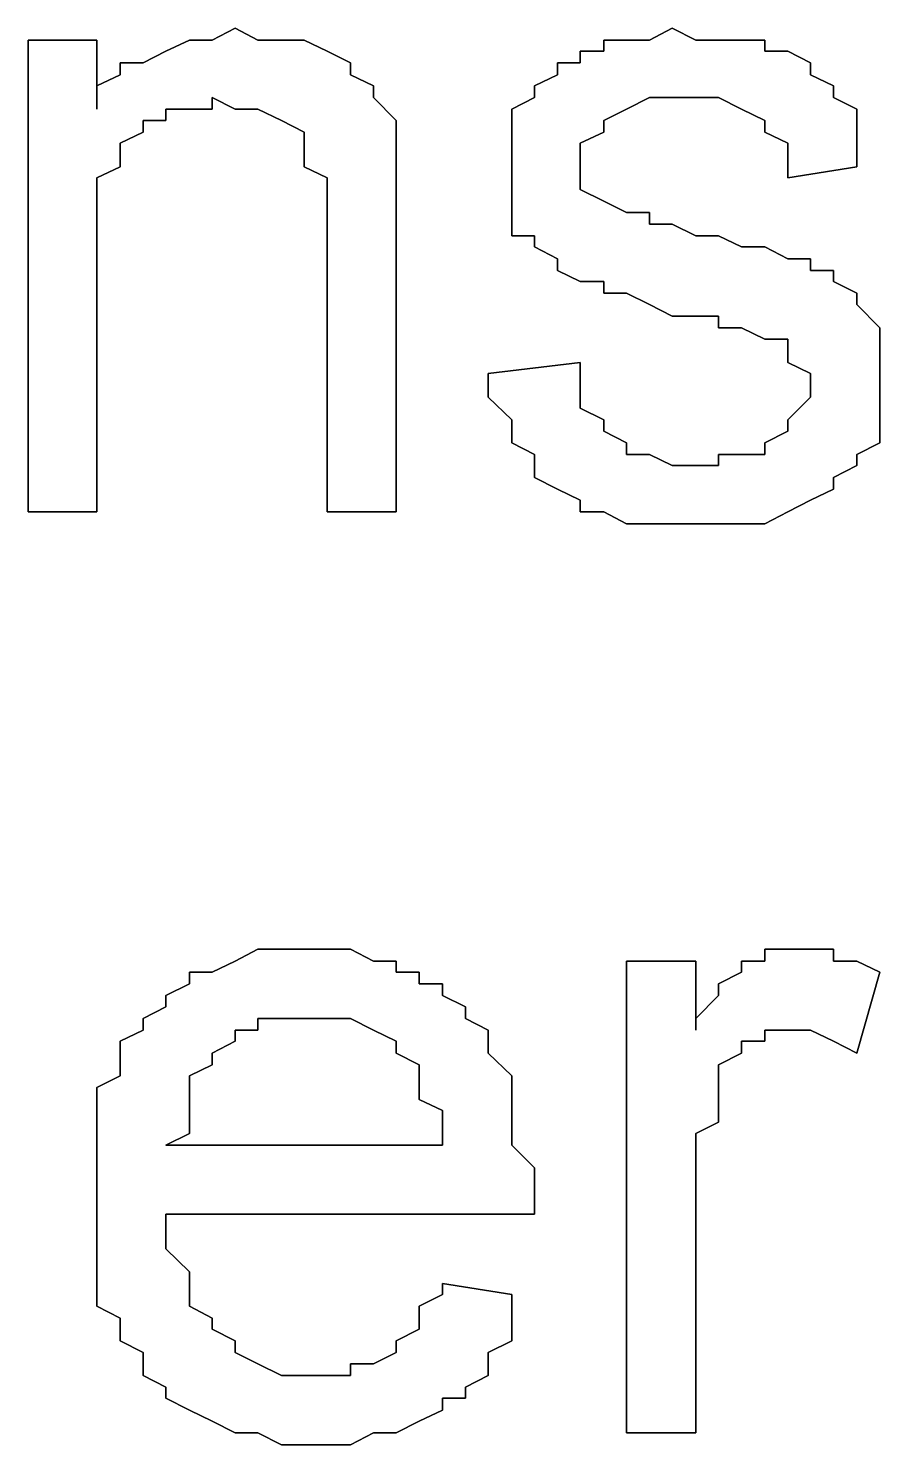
# Model space of a CAD drawing. Header units: metres. Extents: x 2.9 to 42.8, y 1.7 to 28.7.
# Drawn here: x 39.2007 to 39.3312, y 15.2629 to 15.4799 of the extents above; entities that cross this region are included whole.
import ezdxf

# ---------------------------------------------------------------- set-up
doc = ezdxf.new("R2010")
doc.units = ezdxf.units.M
doc.layers.add('GRIS', color=8, linetype='Continuous')

msp = doc.modelspace()

# ---------------------------------------------------------------- linework, layer by layer
at = {"layer": 'GRIS', "lineweight": -3}
for points in [[(39.2324, 15.4799), (39.2289, 15.4781), (39.2324, 15.4799)], [(39.2359, 15.4781), (39.2324, 15.4799), (39.2359, 15.4781)], [(39.2994, 15.4799), (39.2959, 15.4781), (39.2994, 15.4799)], [(39.303, 15.4781), (39.2994, 15.4799), (39.303, 15.4781)], [(39.2112, 15.4781), (39.2007, 15.4781), (39.2112, 15.4781)], [(39.2007, 15.4781), (39.2007, 15.4058), (39.2007, 15.4781)], [(39.2112, 15.4675), (39.2112, 15.4781), (39.2112, 15.4675)], [(39.2254, 15.4781), (39.2218, 15.4764), (39.2254, 15.4781)], [(39.2289, 15.4781), (39.2254, 15.4781), (39.2289, 15.4781)], [(39.2395, 15.4781), (39.2359, 15.4781), (39.2395, 15.4781)], [(39.243, 15.4781), (39.2395, 15.4781), (39.243, 15.4781)], [(39.2465, 15.4764), (39.243, 15.4781), (39.2465, 15.4764)], [(39.2924, 15.4781), (39.2889, 15.4781), (39.2924, 15.4781)], [(39.2889, 15.4781), (39.2889, 15.4764), (39.2889, 15.4781)], [(39.2959, 15.4781), (39.2924, 15.4781), (39.2959, 15.4781)], [(39.3065, 15.4781), (39.303, 15.4781), (39.3065, 15.4781)], [(39.31, 15.4781), (39.3065, 15.4781), (39.31, 15.4781)], [(39.3136, 15.4781), (39.31, 15.4781), (39.3136, 15.4781)], [(39.3136, 15.4764), (39.3136, 15.4781), (39.3136, 15.4764)], [(39.2183, 15.4746), (39.2148, 15.4746), (39.2183, 15.4746)], [(39.2148, 15.4746), (39.2148, 15.4728), (39.2148, 15.4746)], [(39.2218, 15.4764), (39.2183, 15.4746), (39.2218, 15.4764)], [(39.2501, 15.4746), (39.2465, 15.4764), (39.2501, 15.4746)], [(39.2501, 15.4728), (39.2501, 15.4746), (39.2501, 15.4728)], [(39.2853, 15.4746), (39.2818, 15.4746), (39.2853, 15.4746)], [(39.2818, 15.4746), (39.2818, 15.4728), (39.2818, 15.4746)], [(39.2889, 15.4764), (39.2853, 15.4764), (39.2889, 15.4764)], [(39.2853, 15.4764), (39.2853, 15.4746), (39.2853, 15.4764)], [(39.3171, 15.4764), (39.3136, 15.4764), (39.3171, 15.4764)], [(39.3206, 15.4746), (39.3171, 15.4764), (39.3206, 15.4746)], [(39.3206, 15.4728), (39.3206, 15.4746), (39.3206, 15.4728)], [(39.2148, 15.4728), (39.2112, 15.4711), (39.2148, 15.4728)], [(39.2536, 15.4711), (39.2501, 15.4728), (39.2536, 15.4711)], [(39.2818, 15.4728), (39.2783, 15.4711), (39.2818, 15.4728)], [(39.3241, 15.4711), (39.3206, 15.4728), (39.3241, 15.4711)], [(39.2112, 15.4711), (39.2112, 15.4693), (39.2112, 15.4711)], [(39.2536, 15.4693), (39.2536, 15.4711), (39.2536, 15.4693)], [(39.2783, 15.4711), (39.2783, 15.4693), (39.2783, 15.4711)], [(39.3241, 15.4693), (39.3241, 15.4711), (39.3241, 15.4693)], [(39.2112, 15.4693), (39.2112, 15.4675), (39.2112, 15.4693)], [(39.2289, 15.4675), (39.2289, 15.4693), (39.2289, 15.4675)], [(39.2289, 15.4693), (39.2324, 15.4675), (39.2289, 15.4693)], [(39.2571, 15.4658), (39.2536, 15.4693), (39.2571, 15.4658)], [(39.2783, 15.4693), (39.2748, 15.4675), (39.2783, 15.4693)], [(39.2924, 15.4675), (39.2959, 15.4693), (39.2924, 15.4675)], [(39.2959, 15.4693), (39.2994, 15.4693), (39.2959, 15.4693)], [(39.2994, 15.4693), (39.303, 15.4693), (39.2994, 15.4693)], [(39.303, 15.4693), (39.3065, 15.4693), (39.303, 15.4693)], [(39.3065, 15.4693), (39.31, 15.4675), (39.3065, 15.4693)], [(39.3277, 15.4675), (39.3241, 15.4693), (39.3277, 15.4675)], [(39.2183, 15.464), (39.2183, 15.4658), (39.2183, 15.464)], [(39.2183, 15.4658), (39.2218, 15.4658), (39.2183, 15.4658)], [(39.2218, 15.4658), (39.2218, 15.4675), (39.2218, 15.4658)], [(39.2218, 15.4675), (39.2254, 15.4675), (39.2218, 15.4675)], [(39.2254, 15.4675), (39.2289, 15.4675), (39.2254, 15.4675)], [(39.2324, 15.4675), (39.2359, 15.4675), (39.2324, 15.4675)], [(39.2359, 15.4675), (39.2395, 15.4658), (39.2359, 15.4675)], [(39.2395, 15.4658), (39.243, 15.464), (39.2395, 15.4658)], [(39.2571, 15.464), (39.2571, 15.4658), (39.2571, 15.464)], [(39.2748, 15.4675), (39.2748, 15.4658), (39.2748, 15.4675)], [(39.2748, 15.4658), (39.2748, 15.4623), (39.2748, 15.4658)], [(39.2889, 15.4658), (39.2924, 15.4675), (39.2889, 15.4658)], [(39.2889, 15.464), (39.2889, 15.4658), (39.2889, 15.464)], [(39.31, 15.4675), (39.3136, 15.4658), (39.31, 15.4675)], [(39.3136, 15.4658), (39.3136, 15.464), (39.3136, 15.4658)], [(39.3277, 15.4658), (39.3277, 15.4675), (39.3277, 15.4658)], [(39.3277, 15.464), (39.3277, 15.4658), (39.3277, 15.464)], [(39.2148, 15.4623), (39.2183, 15.464), (39.2148, 15.4623)], [(39.243, 15.464), (39.243, 15.4623), (39.243, 15.464)], [(39.2571, 15.4623), (39.2571, 15.464), (39.2571, 15.4623)], [(39.2853, 15.4623), (39.2889, 15.464), (39.2853, 15.4623)], [(39.3136, 15.464), (39.3171, 15.4623), (39.3136, 15.464)], [(39.3277, 15.4623), (39.3277, 15.464), (39.3277, 15.4623)], [(39.2148, 15.4605), (39.2148, 15.4623), (39.2148, 15.4605)], [(39.243, 15.4623), (39.243, 15.4605), (39.243, 15.4623)], [(39.2571, 15.4605), (39.2571, 15.4623), (39.2571, 15.4605)], [(39.2748, 15.4623), (39.2748, 15.4605), (39.2748, 15.4623)], [(39.2853, 15.4605), (39.2853, 15.4623), (39.2853, 15.4605)], [(39.3171, 15.4623), (39.3171, 15.4587), (39.3171, 15.4623)], [(39.3277, 15.4587), (39.3277, 15.4623), (39.3277, 15.4587)], [(39.2148, 15.4587), (39.2148, 15.4605), (39.2148, 15.4587)], [(39.243, 15.4605), (39.243, 15.4587), (39.243, 15.4605)], [(39.2571, 15.4587), (39.2571, 15.4605), (39.2571, 15.4587)], [(39.2748, 15.4605), (39.2748, 15.4587), (39.2748, 15.4605)], [(39.2853, 15.457), (39.2853, 15.4605), (39.2853, 15.457)], [(39.2112, 15.457), (39.2148, 15.4587), (39.2112, 15.457)], [(39.2112, 15.4552), (39.2112, 15.457), (39.2112, 15.4552)], [(39.243, 15.4587), (39.2465, 15.457), (39.243, 15.4587)], [(39.2465, 15.457), (39.2465, 15.4552), (39.2465, 15.457)], [(39.2571, 15.4552), (39.2571, 15.4587), (39.2571, 15.4552)], [(39.2748, 15.4587), (39.2748, 15.457), (39.2748, 15.4587)], [(39.2748, 15.457), (39.2748, 15.4552), (39.2748, 15.457)], [(39.2853, 15.4552), (39.2853, 15.457), (39.2853, 15.4552)], [(39.3171, 15.4587), (39.3171, 15.457), (39.3171, 15.4587)], [(39.3171, 15.457), (39.3277, 15.4587), (39.3171, 15.457)], [(39.2112, 15.4517), (39.2112, 15.4552), (39.2112, 15.4517)], [(39.2465, 15.4552), (39.2465, 15.4517), (39.2465, 15.4552)], [(39.2571, 15.4534), (39.2571, 15.4552), (39.2571, 15.4534)], [(39.2748, 15.4552), (39.2748, 15.4534), (39.2748, 15.4552)], [(39.2889, 15.4534), (39.2853, 15.4552), (39.2889, 15.4534)], [(39.2571, 15.4499), (39.2571, 15.4534), (39.2571, 15.4499)], [(39.2748, 15.4534), (39.2748, 15.4499), (39.2748, 15.4534)], [(39.2924, 15.4517), (39.2889, 15.4534), (39.2924, 15.4517)], [(39.2112, 15.4499), (39.2112, 15.4517), (39.2112, 15.4499)], [(39.2465, 15.4517), (39.2465, 15.4499), (39.2465, 15.4517)], [(39.2959, 15.4517), (39.2924, 15.4517), (39.2959, 15.4517)], [(39.2959, 15.4499), (39.2959, 15.4517), (39.2959, 15.4499)], [(39.2112, 15.4464), (39.2112, 15.4499), (39.2112, 15.4464)], [(39.2465, 15.4499), (39.2465, 15.4058), (39.2465, 15.4499)], [(39.2571, 15.4058), (39.2571, 15.4499), (39.2571, 15.4058)], [(39.2748, 15.4499), (39.2748, 15.4481), (39.2748, 15.4499)], [(39.2994, 15.4499), (39.2959, 15.4499), (39.2994, 15.4499)], [(39.303, 15.4481), (39.2994, 15.4499), (39.303, 15.4481)], [(39.2112, 15.4446), (39.2112, 15.4464), (39.2112, 15.4446)], [(39.2748, 15.4481), (39.2783, 15.4481), (39.2748, 15.4481)], [(39.2783, 15.4481), (39.2783, 15.4464), (39.2783, 15.4481)], [(39.2783, 15.4464), (39.2818, 15.4446), (39.2783, 15.4464)], [(39.3065, 15.4481), (39.303, 15.4481), (39.3065, 15.4481)], [(39.31, 15.4464), (39.3065, 15.4481), (39.31, 15.4464)], [(39.3136, 15.4464), (39.31, 15.4464), (39.3136, 15.4464)], [(39.3171, 15.4446), (39.3136, 15.4464), (39.3171, 15.4446)], [(39.2112, 15.4058), (39.2112, 15.4446), (39.2112, 15.4058)], [(39.2818, 15.4446), (39.2818, 15.4428), (39.2818, 15.4446)], [(39.3206, 15.4446), (39.3171, 15.4446), (39.3206, 15.4446)], [(39.3206, 15.4428), (39.3206, 15.4446), (39.3206, 15.4428)], [(39.2818, 15.4428), (39.2853, 15.4411), (39.2818, 15.4428)], [(39.3241, 15.4428), (39.3206, 15.4428), (39.3241, 15.4428)], [(39.3241, 15.4411), (39.3241, 15.4428), (39.3241, 15.4411)], [(39.2853, 15.4411), (39.2889, 15.4411), (39.2853, 15.4411)], [(39.2889, 15.4411), (39.2889, 15.4393), (39.2889, 15.4411)], [(39.3277, 15.4393), (39.3241, 15.4411), (39.3277, 15.4393)], [(39.2889, 15.4393), (39.2924, 15.4393), (39.2889, 15.4393)], [(39.2924, 15.4393), (39.2959, 15.4376), (39.2924, 15.4393)], [(39.2959, 15.4376), (39.2994, 15.4358), (39.2959, 15.4376)], [(39.3277, 15.4376), (39.3277, 15.4393), (39.3277, 15.4376)], [(39.3312, 15.434), (39.3277, 15.4376), (39.3312, 15.434)], [(39.2994, 15.4358), (39.303, 15.4358), (39.2994, 15.4358)], [(39.303, 15.4358), (39.3065, 15.4358), (39.303, 15.4358)], [(39.3065, 15.4358), (39.3065, 15.434), (39.3065, 15.4358)], [(39.3065, 15.434), (39.31, 15.434), (39.3065, 15.434)], [(39.31, 15.434), (39.3136, 15.4323), (39.31, 15.434)], [(39.3312, 15.4323), (39.3312, 15.434), (39.3312, 15.4323)], [(39.3136, 15.4323), (39.3171, 15.4323), (39.3136, 15.4323)], [(39.3171, 15.4323), (39.3171, 15.4305), (39.3171, 15.4323)], [(39.3312, 15.4305), (39.3312, 15.4323), (39.3312, 15.4305)], [(39.3171, 15.4305), (39.3171, 15.4287), (39.3171, 15.4305)], [(39.3312, 15.4287), (39.3312, 15.4305), (39.3312, 15.4287)], [(39.2853, 15.4287), (39.2712, 15.427), (39.2853, 15.4287)], [(39.2712, 15.427), (39.2712, 15.4252), (39.2712, 15.427)], [(39.2853, 15.4252), (39.2853, 15.4287), (39.2853, 15.4252)], [(39.3171, 15.4287), (39.3206, 15.427), (39.3171, 15.4287)], [(39.3206, 15.427), (39.3206, 15.4252), (39.3206, 15.427)], [(39.3312, 15.427), (39.3312, 15.4287), (39.3312, 15.427)], [(39.3312, 15.4234), (39.3312, 15.427), (39.3312, 15.4234)], [(39.2712, 15.4252), (39.2712, 15.4234), (39.2712, 15.4252)], [(39.2853, 15.4234), (39.2853, 15.4252), (39.2853, 15.4234)], [(39.3206, 15.4252), (39.3206, 15.4234), (39.3206, 15.4252)], [(39.2712, 15.4234), (39.2748, 15.4199), (39.2712, 15.4234)], [(39.2853, 15.4217), (39.2853, 15.4234), (39.2853, 15.4217)], [(39.3206, 15.4234), (39.3171, 15.4199), (39.3206, 15.4234)], [(39.3312, 15.4217), (39.3312, 15.4234), (39.3312, 15.4217)], [(39.2889, 15.4199), (39.2853, 15.4217), (39.2889, 15.4199)], [(39.3312, 15.4199), (39.3312, 15.4217), (39.3312, 15.4199)], [(39.2748, 15.4199), (39.2748, 15.4182), (39.2748, 15.4199)], [(39.2748, 15.4182), (39.2748, 15.4164), (39.2748, 15.4182)], [(39.2889, 15.4182), (39.2889, 15.4199), (39.2889, 15.4182)], [(39.2924, 15.4164), (39.2889, 15.4182), (39.2924, 15.4164)], [(39.3171, 15.4182), (39.3136, 15.4164), (39.3171, 15.4182)], [(39.3171, 15.4199), (39.3171, 15.4182), (39.3171, 15.4199)], [(39.3312, 15.4164), (39.3312, 15.4199), (39.3312, 15.4164)], [(39.2748, 15.4164), (39.2783, 15.4146), (39.2748, 15.4164)], [(39.2924, 15.4146), (39.2924, 15.4164), (39.2924, 15.4146)], [(39.3136, 15.4164), (39.3136, 15.4146), (39.3136, 15.4164)], [(39.3277, 15.4146), (39.3312, 15.4164), (39.3277, 15.4146)], [(39.2783, 15.4146), (39.2783, 15.4129), (39.2783, 15.4146)], [(39.2959, 15.4146), (39.2924, 15.4146), (39.2959, 15.4146)], [(39.2994, 15.4129), (39.2959, 15.4146), (39.2994, 15.4129)], [(39.31, 15.4146), (39.3065, 15.4146), (39.31, 15.4146)], [(39.3065, 15.4146), (39.3065, 15.4129), (39.3065, 15.4146)], [(39.3136, 15.4146), (39.31, 15.4146), (39.3136, 15.4146)], [(39.3277, 15.4129), (39.3277, 15.4146), (39.3277, 15.4129)], [(39.2783, 15.4129), (39.2783, 15.4111), (39.2783, 15.4129)], [(39.303, 15.4129), (39.2994, 15.4129), (39.303, 15.4129)], [(39.3065, 15.4129), (39.303, 15.4129), (39.3065, 15.4129)], [(39.3241, 15.4111), (39.3277, 15.4129), (39.3241, 15.4111)], [(39.2783, 15.4111), (39.2818, 15.4093), (39.2783, 15.4111)], [(39.2818, 15.4093), (39.2853, 15.4076), (39.2818, 15.4093)], [(39.3206, 15.4076), (39.3241, 15.4093), (39.3206, 15.4076)], [(39.3241, 15.4093), (39.3241, 15.4111), (39.3241, 15.4093)], [(39.2853, 15.4076), (39.2853, 15.4058), (39.2853, 15.4076)], [(39.3171, 15.4058), (39.3206, 15.4076), (39.3171, 15.4058)], [(39.2007, 15.4058), (39.2112, 15.4058), (39.2007, 15.4058)], [(39.2465, 15.4058), (39.2571, 15.4058), (39.2465, 15.4058)], [(39.2853, 15.4058), (39.2889, 15.4058), (39.2853, 15.4058)], [(39.2889, 15.4058), (39.2924, 15.404), (39.2889, 15.4058)], [(39.3136, 15.404), (39.3171, 15.4058), (39.3136, 15.404)], [(39.2924, 15.404), (39.2959, 15.404), (39.2924, 15.404)], [(39.2959, 15.404), (39.2994, 15.404), (39.2959, 15.404)], [(39.2994, 15.404), (39.303, 15.404), (39.2994, 15.404)], [(39.303, 15.404), (39.3065, 15.404), (39.303, 15.404)], [(39.3065, 15.404), (39.31, 15.404), (39.3065, 15.404)], [(39.31, 15.404), (39.3136, 15.404), (39.31, 15.404)], [(39.2359, 15.3388), (39.2324, 15.337), (39.2359, 15.3388)], [(39.2395, 15.3388), (39.2359, 15.3388), (39.2395, 15.3388)], [(39.243, 15.3388), (39.2395, 15.3388), (39.243, 15.3388)], [(39.2465, 15.3388), (39.243, 15.3388), (39.2465, 15.3388)], [(39.2501, 15.3388), (39.2465, 15.3388), (39.2501, 15.3388)], [(39.2536, 15.337), (39.2501, 15.3388), (39.2536, 15.337)], [(39.3171, 15.3388), (39.3136, 15.3388), (39.3171, 15.3388)], [(39.3136, 15.3388), (39.3136, 15.337), (39.3136, 15.3388)], [(39.3206, 15.3388), (39.3171, 15.3388), (39.3206, 15.3388)], [(39.3241, 15.3388), (39.3206, 15.3388), (39.3241, 15.3388)], [(39.3241, 15.337), (39.3241, 15.3388), (39.3241, 15.337)], [(39.2324, 15.337), (39.2289, 15.3353), (39.2324, 15.337)], [(39.2571, 15.337), (39.2536, 15.337), (39.2571, 15.337)], [(39.2571, 15.3353), (39.2571, 15.337), (39.2571, 15.3353)], [(39.303, 15.337), (39.2924, 15.337), (39.303, 15.337)], [(39.2924, 15.337), (39.2924, 15.2647), (39.2924, 15.337)], [(39.303, 15.3264), (39.303, 15.337), (39.303, 15.3264)], [(39.3136, 15.337), (39.31, 15.337), (39.3136, 15.337)], [(39.31, 15.337), (39.31, 15.3353), (39.31, 15.337)], [(39.3277, 15.337), (39.3241, 15.337), (39.3277, 15.337)], [(39.3312, 15.3353), (39.3277, 15.337), (39.3312, 15.3353)], [(39.2254, 15.3335), (39.2218, 15.3317), (39.2254, 15.3335)], [(39.2289, 15.3353), (39.2254, 15.3353), (39.2289, 15.3353)], [(39.2254, 15.3353), (39.2254, 15.3335), (39.2254, 15.3353)], [(39.2606, 15.3353), (39.2571, 15.3353), (39.2606, 15.3353)], [(39.2606, 15.3335), (39.2606, 15.3353), (39.2606, 15.3335)], [(39.2642, 15.3335), (39.2606, 15.3335), (39.2642, 15.3335)], [(39.2642, 15.3317), (39.2642, 15.3335), (39.2642, 15.3317)], [(39.31, 15.3353), (39.3065, 15.3335), (39.31, 15.3353)], [(39.3065, 15.3335), (39.3065, 15.3317), (39.3065, 15.3335)], [(39.3277, 15.3229), (39.3312, 15.3353), (39.3277, 15.3229)], [(39.2218, 15.3317), (39.2218, 15.33), (39.2218, 15.3317)], [(39.2677, 15.33), (39.2642, 15.3317), (39.2677, 15.33)], [(39.3065, 15.3317), (39.303, 15.3282), (39.3065, 15.3317)], [(39.2218, 15.33), (39.2183, 15.3282), (39.2218, 15.33)], [(39.2677, 15.3282), (39.2677, 15.33), (39.2677, 15.3282)], [(39.2183, 15.3282), (39.2183, 15.3264), (39.2183, 15.3282)], [(39.2359, 15.3264), (39.2359, 15.3282), (39.2359, 15.3264)], [(39.2359, 15.3282), (39.2395, 15.3282), (39.2359, 15.3282)], [(39.2395, 15.3282), (39.243, 15.3282), (39.2395, 15.3282)], [(39.243, 15.3282), (39.2465, 15.3282), (39.243, 15.3282)], [(39.2465, 15.3282), (39.2501, 15.3282), (39.2465, 15.3282)], [(39.2501, 15.3282), (39.2536, 15.3264), (39.2501, 15.3282)], [(39.2712, 15.3264), (39.2677, 15.3282), (39.2712, 15.3264)], [(39.303, 15.3282), (39.303, 15.3264), (39.303, 15.3282)], [(39.2183, 15.3264), (39.2148, 15.3247), (39.2183, 15.3264)], [(39.2148, 15.3247), (39.2148, 15.3211), (39.2148, 15.3247)], [(39.2289, 15.3229), (39.2324, 15.3247), (39.2289, 15.3229)], [(39.2324, 15.3247), (39.2324, 15.3264), (39.2324, 15.3247)], [(39.2324, 15.3264), (39.2359, 15.3264), (39.2324, 15.3264)], [(39.2536, 15.3264), (39.2571, 15.3247), (39.2536, 15.3264)], [(39.2571, 15.3247), (39.2571, 15.3229), (39.2571, 15.3247)], [(39.2712, 15.3247), (39.2712, 15.3264), (39.2712, 15.3247)], [(39.2712, 15.3229), (39.2712, 15.3247), (39.2712, 15.3229)], [(39.31, 15.3229), (39.31, 15.3247), (39.31, 15.3229)], [(39.31, 15.3247), (39.3136, 15.3247), (39.31, 15.3247)], [(39.3136, 15.3247), (39.3136, 15.3264), (39.3136, 15.3247)], [(39.3136, 15.3264), (39.3171, 15.3264), (39.3136, 15.3264)], [(39.3171, 15.3264), (39.3206, 15.3264), (39.3171, 15.3264)], [(39.3206, 15.3264), (39.3241, 15.3247), (39.3206, 15.3264)], [(39.3241, 15.3247), (39.3277, 15.3229), (39.3241, 15.3247)], [(39.2289, 15.3211), (39.2289, 15.3229), (39.2289, 15.3211)], [(39.2571, 15.3229), (39.2606, 15.3211), (39.2571, 15.3229)], [(39.2748, 15.3194), (39.2712, 15.3229), (39.2748, 15.3194)], [(39.3065, 15.3211), (39.31, 15.3229), (39.3065, 15.3211)], [(39.2148, 15.3211), (39.2148, 15.3194), (39.2148, 15.3211)], [(39.2254, 15.3194), (39.2289, 15.3211), (39.2254, 15.3194)], [(39.2606, 15.3211), (39.2606, 15.3194), (39.2606, 15.3211)], [(39.3065, 15.3176), (39.3065, 15.3211), (39.3065, 15.3176)], [(39.2148, 15.3194), (39.2112, 15.3176), (39.2148, 15.3194)], [(39.2254, 15.3176), (39.2254, 15.3194), (39.2254, 15.3176)], [(39.2606, 15.3194), (39.2606, 15.3176), (39.2606, 15.3194)], [(39.2748, 15.3176), (39.2748, 15.3194), (39.2748, 15.3176)], [(39.2112, 15.3176), (39.2112, 15.3158), (39.2112, 15.3176)], [(39.2254, 15.3158), (39.2254, 15.3176), (39.2254, 15.3158)], [(39.2606, 15.3176), (39.2606, 15.3158), (39.2606, 15.3176)], [(39.2748, 15.3158), (39.2748, 15.3176), (39.2748, 15.3158)], [(39.3065, 15.3141), (39.3065, 15.3176), (39.3065, 15.3141)], [(39.2112, 15.3158), (39.2112, 15.3141), (39.2112, 15.3158)], [(39.2112, 15.3141), (39.2112, 15.3106), (39.2112, 15.3141)], [(39.2254, 15.3141), (39.2254, 15.3158), (39.2254, 15.3141)], [(39.2254, 15.3106), (39.2254, 15.3141), (39.2254, 15.3106)], [(39.2606, 15.3158), (39.2642, 15.3141), (39.2606, 15.3158)], [(39.2642, 15.3141), (39.2642, 15.3106), (39.2642, 15.3141)], [(39.2748, 15.3141), (39.2748, 15.3158), (39.2748, 15.3141)], [(39.2748, 15.3106), (39.2748, 15.3141), (39.2748, 15.3106)], [(39.3065, 15.3123), (39.3065, 15.3141), (39.3065, 15.3123)], [(39.303, 15.3106), (39.3065, 15.3123), (39.303, 15.3106)], [(39.2112, 15.3106), (39.2112, 15.3088), (39.2112, 15.3106)], [(39.2218, 15.3088), (39.2254, 15.3106), (39.2218, 15.3088)], [(39.2642, 15.3106), (39.2642, 15.3088), (39.2642, 15.3106)], [(39.2748, 15.3088), (39.2748, 15.3106), (39.2748, 15.3088)], [(39.303, 15.307), (39.303, 15.3106), (39.303, 15.307)], [(39.2112, 15.3088), (39.2112, 15.3053), (39.2112, 15.3088)], [(39.2642, 15.3088), (39.2218, 15.3088), (39.2642, 15.3088)], [(39.2783, 15.3053), (39.2748, 15.3088), (39.2783, 15.3053)], [(39.2112, 15.3053), (39.2112, 15.3035), (39.2112, 15.3053)], [(39.2783, 15.3035), (39.2783, 15.3053), (39.2783, 15.3035)], [(39.303, 15.3053), (39.303, 15.307), (39.303, 15.3053)], [(39.303, 15.3035), (39.303, 15.3053), (39.303, 15.3035)], [(39.2112, 15.3035), (39.2112, 15.3), (39.2112, 15.3035)], [(39.2783, 15.3017), (39.2783, 15.3035), (39.2783, 15.3017)], [(39.303, 15.2647), (39.303, 15.3035), (39.303, 15.2647)], [(39.2783, 15.2982), (39.2783, 15.3017), (39.2783, 15.2982)], [(39.2112, 15.3), (39.2112, 15.2982), (39.2112, 15.3)], [(39.2112, 15.2982), (39.2112, 15.2964), (39.2112, 15.2982)], [(39.2112, 15.2964), (39.2112, 15.2929), (39.2112, 15.2964)], [(39.2218, 15.2947), (39.2218, 15.2982), (39.2218, 15.2947)], [(39.2218, 15.2982), (39.2783, 15.2982), (39.2218, 15.2982)], [(39.2218, 15.2929), (39.2218, 15.2947), (39.2218, 15.2929)], [(39.2112, 15.2929), (39.2112, 15.2912), (39.2112, 15.2929)], [(39.2254, 15.2894), (39.2218, 15.2929), (39.2254, 15.2894)], [(39.2112, 15.2912), (39.2112, 15.2894), (39.2112, 15.2912)], [(39.2112, 15.2894), (39.2112, 15.2859), (39.2112, 15.2894)], [(39.2254, 15.2876), (39.2254, 15.2894), (39.2254, 15.2876)], [(39.2112, 15.2859), (39.2112, 15.2841), (39.2112, 15.2859)], [(39.2254, 15.2859), (39.2254, 15.2876), (39.2254, 15.2859)], [(39.2254, 15.2841), (39.2254, 15.2859), (39.2254, 15.2841)], [(39.2642, 15.2859), (39.2606, 15.2841), (39.2642, 15.2859)], [(39.2642, 15.2876), (39.2642, 15.2859), (39.2642, 15.2876)], [(39.2748, 15.2859), (39.2642, 15.2876), (39.2748, 15.2859)], [(39.2748, 15.2841), (39.2748, 15.2859), (39.2748, 15.2841)], [(39.2112, 15.2841), (39.2148, 15.2823), (39.2112, 15.2841)], [(39.2289, 15.2823), (39.2254, 15.2841), (39.2289, 15.2823)], [(39.2606, 15.2841), (39.2606, 15.2823), (39.2606, 15.2841)], [(39.2748, 15.2823), (39.2748, 15.2841), (39.2748, 15.2823)], [(39.2148, 15.2823), (39.2148, 15.2806), (39.2148, 15.2823)], [(39.2289, 15.2806), (39.2289, 15.2823), (39.2289, 15.2806)], [(39.2606, 15.2823), (39.2606, 15.2806), (39.2606, 15.2823)], [(39.2748, 15.2788), (39.2748, 15.2823), (39.2748, 15.2788)], [(39.2148, 15.2806), (39.2148, 15.2788), (39.2148, 15.2806)], [(39.2324, 15.2788), (39.2289, 15.2806), (39.2324, 15.2788)], [(39.2606, 15.2806), (39.2571, 15.2788), (39.2606, 15.2806)], [(39.2148, 15.2788), (39.2183, 15.277), (39.2148, 15.2788)], [(39.2183, 15.277), (39.2183, 15.2753), (39.2183, 15.277)], [(39.2324, 15.277), (39.2324, 15.2788), (39.2324, 15.277)], [(39.2359, 15.2753), (39.2324, 15.277), (39.2359, 15.2753)], [(39.2571, 15.277), (39.2536, 15.2753), (39.2571, 15.277)], [(39.2571, 15.2788), (39.2571, 15.277), (39.2571, 15.2788)], [(39.2712, 15.277), (39.2748, 15.2788), (39.2712, 15.277)], [(39.2712, 15.2753), (39.2712, 15.277), (39.2712, 15.2753)], [(39.2183, 15.2753), (39.2183, 15.2735), (39.2183, 15.2753)], [(39.2395, 15.2735), (39.2359, 15.2753), (39.2395, 15.2735)], [(39.2536, 15.2753), (39.2501, 15.2753), (39.2536, 15.2753)], [(39.2501, 15.2753), (39.2501, 15.2735), (39.2501, 15.2753)], [(39.2712, 15.2735), (39.2712, 15.2753), (39.2712, 15.2735)], [(39.2183, 15.2735), (39.2218, 15.2717), (39.2183, 15.2735)], [(39.243, 15.2735), (39.2395, 15.2735), (39.243, 15.2735)], [(39.2465, 15.2735), (39.243, 15.2735), (39.2465, 15.2735)], [(39.2501, 15.2735), (39.2465, 15.2735), (39.2501, 15.2735)], [(39.2677, 15.2717), (39.2712, 15.2735), (39.2677, 15.2717)], [(39.2218, 15.2717), (39.2218, 15.27), (39.2218, 15.2717)], [(39.2677, 15.27), (39.2677, 15.2717), (39.2677, 15.27)], [(39.2218, 15.27), (39.2254, 15.2682), (39.2218, 15.27)], [(39.2254, 15.2682), (39.2289, 15.2665), (39.2254, 15.2682)], [(39.2606, 15.2665), (39.2642, 15.2682), (39.2606, 15.2665)], [(39.2642, 15.2682), (39.2642, 15.27), (39.2642, 15.2682)], [(39.2642, 15.27), (39.2677, 15.27), (39.2642, 15.27)], [(39.2289, 15.2665), (39.2324, 15.2647), (39.2289, 15.2665)], [(39.2571, 15.2647), (39.2606, 15.2665), (39.2571, 15.2647)], [(39.2324, 15.2647), (39.2359, 15.2647), (39.2324, 15.2647)], [(39.2359, 15.2647), (39.2395, 15.2629), (39.2359, 15.2647)], [(39.2501, 15.2629), (39.2536, 15.2647), (39.2501, 15.2629)], [(39.2536, 15.2647), (39.2571, 15.2647), (39.2536, 15.2647)], [(39.2924, 15.2647), (39.303, 15.2647), (39.2924, 15.2647)], [(39.2395, 15.2629), (39.243, 15.2629), (39.2395, 15.2629)], [(39.243, 15.2629), (39.2465, 15.2629), (39.243, 15.2629)], [(39.2465, 15.2629), (39.2501, 15.2629), (39.2465, 15.2629)]]:
    msp.add_lwpolyline(points, dxfattribs=at)

doc.saveas('drawing.dxf')
